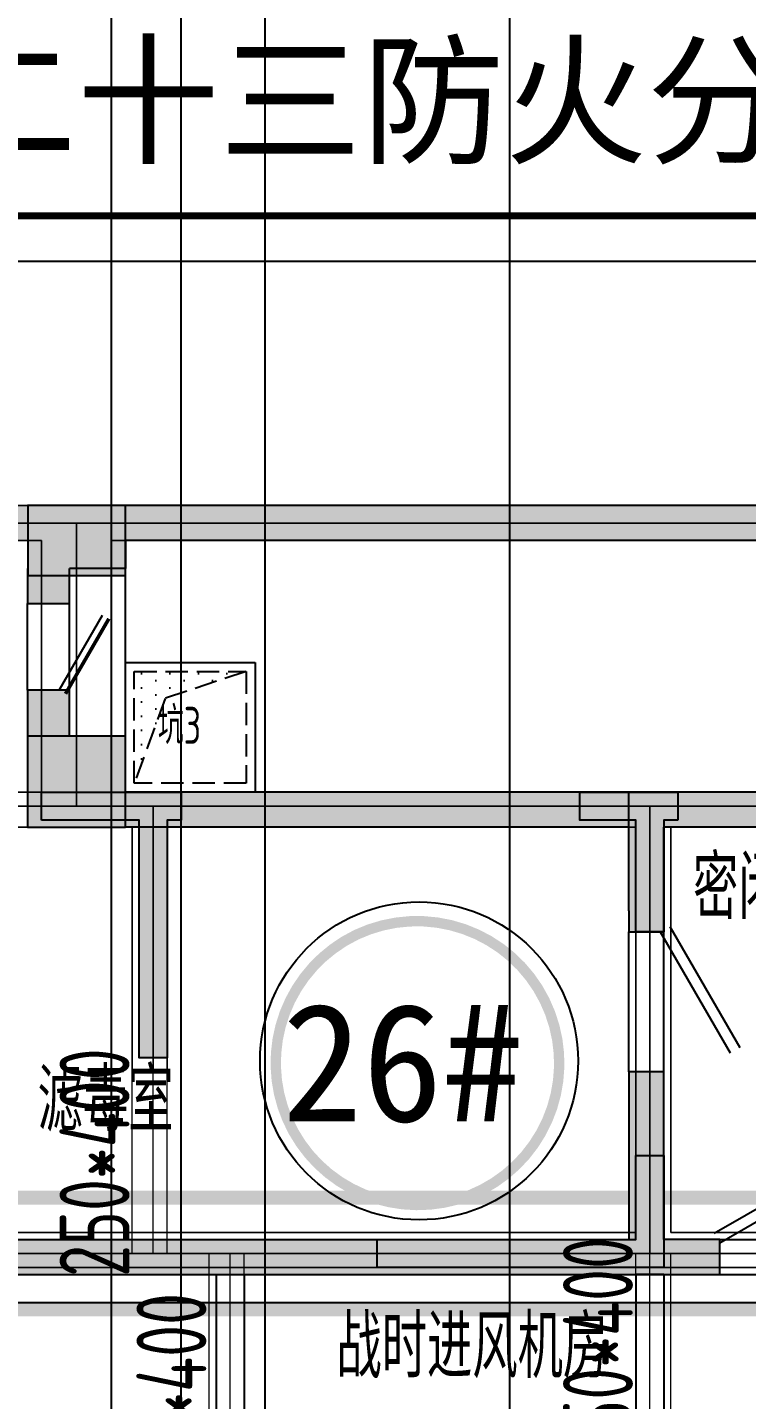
# Model space of a CAD drawing. Extents: x 369444 to 684549, y -549309 to 575337.
# Drawn here: x 565925 to 571067, y 454562 to 464378 of the extents above; entities that cross this region are included whole.
import ezdxf

# ---------------------------------------------------------------- set-up
doc = ezdxf.new("R2010")
doc.units = 0
doc.header["$LTSCALE"] = 1000
doc.header["$MEASUREMENT"] = 0
doc.linetypes.add('DASH', pattern=[0.35, 0.25, -0.1])
for name, color, linetype, lineweight, true_color in [('-1-0-1', 7, 'Continuous', 0, 0xc0c0c0), ('-1-1-2', 7, 'Continuous', 0, 0xc0c0c0), ('-2-0-1', 1, 'Continuous', 0, 0xff0000), ('-2-1-2', 9, 'Continuous', 0, 0x808080), ('1-6-1', 7, 'Continuous', 0, 0x55ff55), ('1-6-2', 7, 'Continuous', 0, 0x55ff55), ('12-6-1', 4, 'Continuous', 0, 0x00ffff), ('12-6-2', 4, 'Continuous', 0, 0x00ffff), ('12-6-5', 4, 'Continuous', 0, 0x00ffff)]:
    doc.layers.add(name, color=color, linetype=linetype, lineweight=lineweight, true_color=true_color)
for name, color, linetype in [('A-WALL-HATCH', 8, 'Continuous'), ('AIRD-PLUM', 122, 'Continuous'), ('COLUMN', 9, 'Continuous'), ('DOTE', 1, 'Continuous'), ('PUB_HATCH', 8, 'Continuous'), ('SURFACE', 6, 'Continuous'), ('WALL', 9, 'Continuous'), ('WINDOW', 4, 'Continuous'), ('主楼编号', 1, 'Continuous'), ('文字', 2, 'Continuous'), ('砼墙', 151, 'Continuous'), ('防火分区线', 7, 'Continuous')]:
    doc.layers.add(name, color=color, linetype=linetype)
doc.styles.add('-黑体', font='simhei.ttf')
doc.styles.add('1111111', font='simhei.ttf')
doc.styles.add('_TCH_DIM', font='SIMPLEX', dxfattribs={"bigfont": 'GBCBIG'})
doc.styles.add('yjkcad', font='yjkeng.shx', dxfattribs={"width": 0.7, "height": 250, "bigfont": 'yjkchn.shx'})
doc.styles.add('说明', font='TSSDENG', dxfattribs={"width": 0.7, "bigfont": 'HZTXT'})

# ---------------------------------------------------------------- blocks, each defined once
blk = doc.blocks.new('_FZH')
blk.add_lwpolyline([(-0.5, -0.5), (0.5, -0.5), (0.5, 0.5), (-0.5, 0.5)], close=True)
at = {"layer": 'PUB_HATCH'}
blk.add_solid([(-0.5, -0.5), (0.5, -0.5), (-0.5, 0.5), (0.5, 0.5)], dxfattribs=at)
blk = doc.blocks.new('$DorLib2D$00000179')
at = {"color": 0}
for p, q in [((-0.54, 0.1693), (0.326, 0.6693)), ((-0.5, 0.1), (0.366, 0.6))]:
    blk.add_line(p, q, dxfattribs=at)
blk = doc.blocks.new('$DorLib2D$00000192')
at = {"color": 0}
blk.add_line((-0.5, 0.125), (0.366, 0.625), dxfattribs=at)
at = {"color": 0, "const_width": 0.0417}
blk.add_lwpolyline([(-0.542, 0.197), (0.324, 0.697)], dxfattribs=at)
blk = doc.blocks.new('JSK1000')
at = {"layer": 'AIRD-PLUM'}
h = blk.add_hatch(dxfattribs=at)
h.set_pattern_fill('DOTS', color=8, scale=80, style=0)
h.set_pattern_definition([(0, (-20, -20), (63.5, 127), [0, -127])])
h.paths.add_polyline_path([(80, 1080), (80, 80), (321, 803), (1080, 1080)])
at = {"layer": 'AIRD-PLUM', "ltscale": 0.25}
blk.add_lwpolyline([(0, 0), (1160, 0), (1160, 1160), (0, 1160)], close=True, dxfattribs=at)
at = {"layer": 'AIRD-PLUM', "color": 8, "linetype": 'DASH', "ltscale": 0.8}
blk.add_lwpolyline([(80, 80), (1080, 80), (1080, 1080), (80, 1080)], close=True, dxfattribs=at)
blk.add_lwpolyline([(80, 80), (321, 803), (1080, 1080)], dxfattribs=at)

msp = doc.modelspace()

# ---------------------------------------------------------------- hatches: boundary and pattern name
at = {"layer": 'A-WALL-HATCH'}
for points in [[(565927.2, 460457), (566624.6, 460457), (566624.6, 460957), (565927.2, 460957)], [(565924.6, 458657), (566624.6, 458657), (566624.6, 459307), (565924.6, 459307)]]:
    msp.add_hatch(color=256, dxfattribs=at).paths.add_polyline_path(points)
at = {"layer": 'PUB_HATCH'}
for points in [[(566204.6, 460757), (565924.6, 460957), (564324.6, 460957), (564304.6, 460757), (564424.6, 460707), (565924.6, 460707)], [(566624.6, 460957), (566624.6, 460707), (572324.6, 460707), (572407.9, 460823.6), (572324.6, 460957)], [(566204.6, 460757), (565924.6, 460707), (565924.6, 460507), (566624.6, 460507), (566624.6, 460707)], [(565924.6, 460507), (565924.6, 460257), (566224.6, 460257), (566224.6, 460507)], [(565924.6, 459307), (566224.6, 459307), (566224.6, 459637), (565924.6, 459637)], [(566624.6, 458907), (566624.6, 458657), (570224.6, 458657), (570224.6, 458907)], [(572404.6, 458707), (572324.6, 458907), (570224.6, 458907), (570474.6, 458657), (572274.6, 458657)], [(570224.6, 458057), (570474.6, 458057), (570474.6, 458657), (570224.6, 458907)], [(570224.6, 458057), (570224.6, 457907), (570474.6, 457907), (570474.6, 458057)], [(570474.6, 455707), (570474.6, 456907), (570224.6, 456907), (570224.6, 455707), (570341.3, 455623.6)], [(563794.7, 455657), (563774.7, 455457), (567374.6, 455457), (567374.6, 455707), (563924.7, 455707)], [(567374.6, 455707), (567374.6, 455457), (570324.6, 455457), (570341.3, 455623.6), (570224.6, 455707)], [(570324.6, 455457), (570874.6, 455457), (570874.6, 455707), (570474.6, 455707), (570341.3, 455623.6)]]:
    msp.add_hatch(color=256, dxfattribs=at).paths.add_polyline_path(points)
at = {"layer": 'SURFACE'}
h = msp.add_hatch(color=8, dxfattribs=at)
h.dxf.hatch_style = 1
h.paths.add_polyline_path([(566724.5, 458907), (567024.5, 458907), (567024.5, 458707), (566924.5, 458707), (566924.5, 457007), (566724.5, 457007), (566724.5, 458707), (566024.5, 458707), (566024.5, 458907)])
h = msp.add_hatch(color=8, dxfattribs=at)
h.dxf.hatch_style = 1
h.paths.add_polyline_path([(570574.5, 458707), (570474.5, 458707), (570474.5, 457907), (570274.5, 457907), (570274.5, 458707), (569874.5, 458707), (569874.5, 458907), (570274.5, 458907), (570574.5, 458907)])
h = msp.add_hatch(color=8, dxfattribs=at)
h.dxf.hatch_style = 1
h.paths.add_polyline_path([(570274.5, 456307), (570474.5, 456307), (570474.5, 455507), (568424.5, 455507), (568424.5, 455707), (570274.5, 455707)])

# ---------------------------------------------------------------- linework, layer by layer
at = {"layer": '-1-0-1', "color": 0}
for p in [(566274.3, 460832.2, -3600), (566024.3, 458806.9, -3600), (566274.3, 458806.9, -3600), (566824.3, 458806.9, -3600), (567024.3, 458806.9, -3600), (569874.3, 458806.9, -3600), (570374.3, 458806.9, -3600), (570574.3, 458806.9, -3600), (570374.3, 457806.9, -3600), (566824.3, 456906.9, -3600), (570374.3, 456306.9, -3600), (566824.3, 455606.9, -3600), (567374.3, 455606.9, -3600), (568474.3, 455606.9, -3600), (570374.3, 455606.9, -3600)]:
    msp.add_point(p, dxfattribs=at)
at = {"layer": '-1-1-2', "color": 0}
for p, q in [((566274.3, 460832.2, -3600), (566274.3, 460832.2)), ((566024.3, 458806.9, -3600), (566024.3, 458806.9)), ((566274.3, 458806.9, -3600), (566274.3, 458806.9)), ((566824.3, 458806.9, -3600), (566824.3, 458806.9)), ((567024.3, 458806.9, -3600), (567024.3, 458806.9)), ((569874.3, 458806.9, -3600), (569874.3, 458806.9)), ((570374.3, 458806.9, -3600), (570374.3, 458806.9)), ((570574.3, 458806.9, -3600), (570574.3, 458806.9)), ((570374.3, 457806.9, -3600), (570374.3, 457806.9)), ((566824.3, 456906.9, -3600), (566824.3, 456906.9)), ((570374.3, 456306.9, -3600), (570374.3, 456306.9)), ((566824.3, 455606.9, -3600), (566824.3, 455606.9)), ((567374.3, 455606.9, -3600), (567374.3, 455606.9)), ((568474.3, 455606.9, -3600), (568474.3, 455606.9)), ((570374.3, 455606.9, -3600), (570374.3, 455606.9))]:
    msp.add_line(p, q, dxfattribs=at)
at = {"layer": '-2-0-1', "color": 0}
for p, q in [((563699.3, 460832.2, -3600), (566274.3, 460832.2, -3600)), ((566274.3, 458806.9, -3600), (566274.3, 460832.2, -3600)), ((566274.3, 460832.2, -3600), (572474.3, 460832.2, -3600)), ((564524.3, 458806.9, -3600), (566024.3, 458806.9, -3600)), ((566024.3, 458806.9, -3600), (566274.3, 458806.9, -3600)), ((566274.3, 458806.9, -3600), (566824.3, 458806.9, -3600)), ((566824.3, 458806.9, -3600), (567024.3, 458806.9, -3600)), ((566824.3, 456906.9, -3600), (566824.3, 458806.9, -3600)), ((567024.3, 458806.9, -3600), (569874.3, 458806.9, -3600)), ((569874.3, 458806.9, -3600), (570374.3, 458806.9, -3600)), ((570374.3, 457806.9, -3600), (570374.3, 458806.9, -3600)), ((570374.3, 458806.9, -3600), (570574.3, 458806.9, -3600)), ((570574.3, 458806.9, -3600), (572174.3, 458806.9, -3600)), ((570374.3, 456306.9, -3600), (570374.3, 457806.9, -3600)), ((566824.3, 455606.9, -3600), (566824.3, 456906.9, -3600)), ((570374.3, 455606.9, -3600), (570374.3, 456306.9, -3600)), ((564374.3, 455606.9, -3600), (566824.3, 455606.9, -3600)), ((566824.3, 455606.9, -3600), (567374.3, 455606.9, -3600)), ((567374.3, 453406.9, -3600), (567374.3, 455606.9, -3600)), ((567374.3, 455606.9, -3600), (568474.3, 455606.9, -3600)), ((568474.3, 455606.9, -3600), (570374.3, 455606.9, -3600)), ((570374.3, 455606.9, -3600), (572474.3, 455606.9, -3600)), ((570374.3, 454206.9, -3600), (570374.3, 455606.9, -3600))]:
    msp.add_line(p, q, dxfattribs=at)
at = {"layer": '-2-1-2', "color": 0}
for p, q in [((563699.3, 460832.2), (566274.3, 460832.2)), ((566274.3, 458806.9), (566274.3, 460832.2)), ((566274.3, 460832.2), (572474.3, 460832.2)), ((564524.3, 458806.9), (566024.3, 458806.9)), ((566024.3, 458806.9), (566274.3, 458806.9)), ((566274.3, 458806.9), (566824.3, 458806.9)), ((566824.3, 458806.9), (567024.3, 458806.9)), ((566824.3, 456906.9), (566824.3, 458806.9)), ((567024.3, 458806.9), (569874.3, 458806.9)), ((569874.3, 458806.9), (570374.3, 458806.9)), ((570374.3, 457806.9), (570374.3, 458806.9)), ((570374.3, 458806.9), (570574.3, 458806.9)), ((570574.3, 458806.9), (572174.3, 458806.9)), ((570374.3, 456306.9), (570374.3, 457806.9)), ((566824.3, 455606.9), (566824.3, 456906.9)), ((570374.3, 455606.9), (570374.3, 456306.9)), ((564374.3, 455606.9), (566824.3, 455606.9)), ((566824.3, 455606.9), (567374.3, 455606.9)), ((567374.3, 453406.9), (567374.3, 455606.9)), ((567374.3, 455606.9), (568474.3, 455606.9)), ((568474.3, 455606.9), (570374.3, 455606.9)), ((570374.3, 455606.9), (572474.3, 455606.9)), ((570374.3, 454206.9), (570374.3, 455606.9))]:
    msp.add_line(p, q, dxfattribs=at)
at = {"layer": '1-6-1', "color": 0}
for p, q in [((566274.3, 460957.2, -3600), (563824.3, 460957.2, -3600)), ((563824.3, 460957.2), (566274.3, 460957.2)), ((566274.3, 460957.2, -3600), (566274.3, 460957.2)), ((572324.3, 460957.2, -3600), (566274.3, 460957.2, -3600)), ((566274.3, 460957.2), (572324.3, 460957.2)), ((566274.3, 460957.2), (566274.3, 460957.2, -3600)), ((566024.3, 460707.2), (563574.3, 460707.2)), ((563574.3, 460707.2, -3600), (566024.3, 460707.2, -3600)), ((566024.3, 460707.2, -3600), (566024.3, 458906.9, -3600)), ((566024.3, 460707.2), (566024.3, 460707.2, -3600)), ((566024.3, 458906.9), (566024.3, 460707.2)), ((566024.3, 460707.2, -3600), (566024.3, 460707.2)), ((566524.3, 460707.2), (566524.3, 458906.9)), ((566524.3, 460707.2, -3600), (566524.3, 460707.2)), ((566524.3, 458906.9, -3600), (566524.3, 460707.2, -3600)), ((566524.3, 460707.2), (566524.3, 460707.2, -3600)), ((572324.3, 460707.2), (566524.3, 460707.2)), ((566524.3, 460707.2, -3600), (572324.3, 460707.2, -3600)), ((566024.3, 458906.9, -3600), (564524.3, 458906.9, -3600)), ((564524.3, 458906.9), (566024.3, 458906.9)), ((566024.3, 458906.9), (566024.3, 458906.9, -3600)), ((566024.3, 458906.9, -3600), (566024.3, 458906.9)), ((566024.3, 458906.9, -3600), (566024.3, 458906.9)), ((566024.3, 458906.9, -3600), (566024.3, 458906.9, -3600)), ((566024.3, 458906.9), (566024.3, 458906.9, -3600)), ((566024.3, 458906.9), (566024.3, 458906.9)), ((566524.3, 458906.9), (566524.3, 458906.9, -3600)), ((566524.3, 458906.9, -3600), (566524.3, 458906.9)), ((566824.3, 458906.9, -3600), (566524.3, 458906.9, -3600)), ((566524.3, 458906.9), (566824.3, 458906.9)), ((566824.3, 458906.9), (566824.3, 458906.9, -3600)), ((566824.3, 458906.9, -3600), (566824.3, 458906.9)), ((567024.3, 458906.9, -3600), (566824.3, 458906.9, -3600)), ((566824.3, 458906.9), (567024.3, 458906.9)), ((567024.3, 458906.9, -3600), (567024.3, 458906.9)), ((569874.3, 458906.9, -3600), (567024.3, 458906.9, -3600)), ((567024.3, 458906.9), (569874.3, 458906.9)), ((567024.3, 458906.9), (567024.3, 458906.9, -3600)), ((569874.3, 458906.9), (569874.3, 458906.9, -3600)), ((569874.3, 458906.9, -3600), (569874.3, 458906.9)), ((570374.3, 458906.9, -3600), (569874.3, 458906.9, -3600)), ((569874.3, 458906.9), (570374.3, 458906.9)), ((570374.3, 458906.9), (570374.3, 458906.9, -3600)), ((570374.3, 458906.9, -3600), (570374.3, 458906.9)), ((570574.3, 458906.9, -3600), (570374.3, 458906.9, -3600)), ((570374.3, 458906.9), (570574.3, 458906.9)), ((570574.3, 458906.9, -3600), (570574.3, 458906.9)), ((572174.3, 458906.9, -3600), (570574.3, 458906.9, -3600)), ((570574.3, 458906.9), (572174.3, 458906.9)), ((570574.3, 458906.9), (570574.3, 458906.9, -3600)), ((566024.3, 458656.9), (564524.3, 458656.9)), ((564524.3, 458656.9, -3600), (566024.3, 458656.9, -3600)), ((566024.3, 458656.9, -3600), (566024.3, 458656.9)), ((566024.3, 458656.9), (566024.3, 458656.9, -3600)), ((566274.3, 458656.9), (566024.3, 458656.9)), ((566024.3, 458656.9, -3600), (566274.3, 458656.9, -3600)), ((566274.3, 458656.9), (566274.3, 458656.9, -3600)), ((566674.3, 458656.9), (566274.3, 458656.9)), ((566274.3, 458656.9, -3600), (566674.3, 458656.9, -3600)), ((566274.3, 458656.9, -3600), (566274.3, 458656.9)), ((566674.3, 458656.9, -3600), (566674.3, 458656.9)), ((566674.3, 458656.9, -3600), (566674.3, 456906.9, -3600)), ((566674.3, 458656.9), (566674.3, 458656.9, -3600)), ((566674.3, 456906.9), (566674.3, 458656.9)), ((566924.3, 458656.9), (566924.3, 458656.9, -3600)), ((567024.3, 458656.9), (566924.3, 458656.9)), ((566924.3, 458656.9, -3600), (567024.3, 458656.9, -3600)), ((566924.3, 458656.9), (566924.3, 456906.9)), ((566924.3, 458656.9, -3600), (566924.3, 458656.9)), ((566924.3, 456906.9, -3600), (566924.3, 458656.9, -3600)), ((567024.3, 458656.9), (567024.3, 458656.9, -3600)), ((569874.3, 458656.9), (567024.3, 458656.9)), ((567024.3, 458656.9, -3600), (569874.3, 458656.9, -3600)), ((567024.3, 458656.9, -3600), (567024.3, 458656.9)), ((569874.3, 458656.9, -3600), (569874.3, 458656.9)), ((569874.3, 458656.9), (569874.3, 458656.9, -3600)), ((570274.3, 458656.9), (569874.3, 458656.9)), ((569874.3, 458656.9, -3600), (570274.3, 458656.9, -3600)), ((570274.3, 458656.9, -3600), (570274.3, 457806.9, -3600)), ((570274.3, 458656.9), (570274.3, 458656.9, -3600)), ((570274.3, 457806.9), (570274.3, 458656.9)), ((570274.3, 458656.9, -3600), (570274.3, 458656.9)), ((570524.3, 458656.9), (570524.3, 457806.9)), ((570524.3, 458656.9, -3600), (570524.3, 458656.9)), ((570524.3, 457806.9, -3600), (570524.3, 458656.9, -3600)), ((570524.3, 458656.9), (570524.3, 458656.9, -3600)), ((570574.3, 458656.9), (570524.3, 458656.9)), ((570524.3, 458656.9, -3600), (570574.3, 458656.9, -3600)), ((570574.3, 458656.9), (570574.3, 458656.9, -3600)), ((572174.3, 458656.9), (570574.3, 458656.9)), ((570574.3, 458656.9, -3600), (572174.3, 458656.9, -3600)), ((570574.3, 458656.9, -3600), (570574.3, 458656.9)), ((570274.3, 457806.9, -3600), (570274.3, 456306.9, -3600)), ((570274.3, 457806.9), (570274.3, 457806.9, -3600)), ((570274.3, 456306.9), (570274.3, 457806.9)), ((570274.3, 457806.9, -3600), (570274.3, 457806.9)), ((570524.3, 457806.9), (570524.3, 456306.9)), ((570524.3, 457806.9, -3600), (570524.3, 457806.9)), ((570524.3, 456306.9, -3600), (570524.3, 457806.9, -3600)), ((570524.3, 457806.9), (570524.3, 457806.9, -3600)), ((566674.3, 456906.9, -3600), (566674.3, 456906.9)), ((566674.3, 456906.9, -3600), (566924.3, 456906.9, -3600)), ((566674.3, 456906.9), (566674.3, 456906.9, -3600)), ((566924.3, 456906.9), (566674.3, 456906.9)), ((566924.3, 456906.9), (566924.3, 456906.9, -3600)), ((566924.3, 456906.9, -3600), (566924.3, 456906.9)), ((570274.3, 456306.9, -3600), (570274.3, 456306.9)), ((570274.3, 456306.9, -3600), (570274.3, 455756.9, -3600)), ((570274.3, 456306.9), (570274.3, 456306.9, -3600)), ((570274.3, 455756.9), (570274.3, 456306.9)), ((570524.3, 456306.9), (570524.3, 456306.9, -3600)), ((570524.3, 456306.9), (570524.3, 455756.9)), ((570524.3, 456306.9, -3600), (570524.3, 456306.9)), ((570524.3, 455756.9, -3600), (570524.3, 456306.9, -3600)), ((566824.3, 455756.9, -3600), (564374.3, 455756.9, -3600)), ((564374.3, 455756.9), (566824.3, 455756.9)), ((566824.3, 455756.9, -3600), (566824.3, 455756.9)), ((567374.3, 455756.9, -3600), (566824.3, 455756.9, -3600)), ((566824.3, 455756.9), (567374.3, 455756.9)), ((566824.3, 455756.9), (566824.3, 455756.9, -3600)), ((567374.3, 455756.9, -3600), (567374.3, 455756.9)), ((568474.3, 455756.9, -3600), (567374.3, 455756.9, -3600)), ((567374.3, 455756.9), (568474.3, 455756.9)), ((567374.3, 455756.9), (567374.3, 455756.9, -3600)), ((568474.3, 455756.9), (568474.3, 455756.9, -3600)), ((568474.3, 455756.9, -3600), (568474.3, 455756.9)), ((570274.3, 455756.9, -3600), (568474.3, 455756.9, -3600)), ((568474.3, 455756.9), (570274.3, 455756.9)), ((570274.3, 455756.9), (570274.3, 455756.9, -3600)), ((570274.3, 455756.9, -3600), (570274.3, 455756.9)), ((570524.3, 455756.9, -3600), (570524.3, 455756.9)), ((572324.3, 455756.9, -3600), (570524.3, 455756.9, -3600)), ((570524.3, 455756.9), (572324.3, 455756.9)), ((570524.3, 455756.9), (570524.3, 455756.9, -3600)), ((566824.3, 455506.9), (564374.3, 455506.9)), ((564374.3, 455506.9, -3600), (566824.3, 455506.9, -3600)), ((566824.3, 455506.9), (566824.3, 455506.9, -3600)), ((567374.3, 455506.9), (566824.3, 455506.9)), ((566824.3, 455506.9, -3600), (567374.3, 455506.9, -3600)), ((566824.3, 455506.9, -3600), (566824.3, 455506.9)), ((567374.3, 455506.9), (567374.3, 455506.9, -3600)), ((568474.3, 455506.9), (567374.3, 455506.9)), ((567374.3, 455506.9, -3600), (568474.3, 455506.9, -3600)), ((567374.3, 455506.9, -3600), (567374.3, 455506.9)), ((568474.3, 455506.9, -3600), (568474.3, 455506.9)), ((568474.3, 455506.9), (568474.3, 455506.9, -3600)), ((570374.3, 455506.9), (568474.3, 455506.9)), ((568474.3, 455506.9, -3600), (570374.3, 455506.9, -3600)), ((570374.3, 455506.9), (570374.3, 455506.9, -3600)), ((572474.3, 455506.9), (570374.3, 455506.9)), ((570374.3, 455506.9, -3600), (572474.3, 455506.9, -3600)), ((570374.3, 455506.9, -3600), (570374.3, 455506.9))]:
    msp.add_line(p, q, dxfattribs=at)
at = {"layer": '1-6-2', "color": 0}
for p, q in [((566274.3, 460832.2), (563699.3, 460832.2)), ((563699.3, 460832.2, -3600), (566274.3, 460832.2, -3600)), ((566274.3, 460832.2), (566274.3, 458806.9)), ((566274.3, 460832.2, -3600), (566274.3, 460832.2)), ((566274.3, 458806.9, -3600), (566274.3, 460832.2, -3600)), ((566274.3, 460832.2), (566274.3, 460832.2, -3600)), ((572474.3, 460832.2), (566274.3, 460832.2)), ((566274.3, 460832.2, -3600), (572474.3, 460832.2, -3600)), ((566274.3, 460832.2, -3600), (566274.3, 460832.2)), ((566024.3, 458806.9), (564524.3, 458806.9)), ((564524.3, 458806.9, -3600), (566024.3, 458806.9, -3600)), ((566024.3, 458806.9, -3600), (566024.3, 458806.9)), ((566024.3, 458806.9), (566024.3, 458806.9, -3600)), ((566274.3, 458806.9), (566024.3, 458806.9)), ((566024.3, 458806.9, -3600), (566274.3, 458806.9, -3600)), ((566274.3, 458806.9), (566274.3, 458806.9, -3600)), ((566274.3, 458806.9), (566274.3, 458806.9, -3600)), ((566824.3, 458806.9), (566274.3, 458806.9)), ((566274.3, 458806.9, -3600), (566824.3, 458806.9, -3600)), ((566274.3, 458806.9, -3600), (566274.3, 458806.9)), ((566824.3, 458806.9, -3600), (566824.3, 458806.9)), ((566824.3, 458806.9), (566824.3, 458806.9, -3600)), ((567024.3, 458806.9), (566824.3, 458806.9)), ((566824.3, 458806.9, -3600), (567024.3, 458806.9, -3600)), ((566824.3, 458806.9), (566824.3, 456906.9)), ((566824.3, 458806.9, -3600), (566824.3, 458806.9)), ((566824.3, 456906.9, -3600), (566824.3, 458806.9, -3600)), ((567024.3, 458806.9), (567024.3, 458806.9, -3600)), ((569874.3, 458806.9), (567024.3, 458806.9)), ((567024.3, 458806.9, -3600), (569874.3, 458806.9, -3600)), ((567024.3, 458806.9, -3600), (567024.3, 458806.9)), ((569874.3, 458806.9, -3600), (569874.3, 458806.9)), ((569874.3, 458806.9), (569874.3, 458806.9, -3600)), ((570374.3, 458806.9), (569874.3, 458806.9)), ((569874.3, 458806.9, -3600), (570374.3, 458806.9, -3600)), ((570374.3, 458806.9), (570374.3, 457806.9)), ((570374.3, 458806.9, -3600), (570374.3, 458806.9)), ((570374.3, 457806.9, -3600), (570374.3, 458806.9, -3600)), ((570374.3, 458806.9, -3600), (570374.3, 458806.9)), ((570374.3, 458806.9), (570374.3, 458806.9, -3600)), ((570574.3, 458806.9), (570374.3, 458806.9)), ((570374.3, 458806.9, -3600), (570574.3, 458806.9, -3600)), ((570574.3, 458806.9), (570574.3, 458806.9, -3600)), ((572174.3, 458806.9), (570574.3, 458806.9)), ((570574.3, 458806.9, -3600), (572174.3, 458806.9, -3600)), ((570574.3, 458806.9, -3600), (570574.3, 458806.9)), ((570374.3, 457806.9), (570374.3, 456306.9)), ((570374.3, 457806.9, -3600), (570374.3, 457806.9)), ((570374.3, 456306.9, -3600), (570374.3, 457806.9, -3600)), ((570374.3, 457806.9), (570374.3, 457806.9, -3600)), ((566824.3, 456906.9), (566824.3, 456906.9, -3600)), ((570374.3, 456306.9), (570374.3, 456306.9, -3600)), ((570374.3, 456306.9), (570374.3, 455606.9)), ((570374.3, 456306.9, -3600), (570374.3, 456306.9)), ((570374.3, 455606.9, -3600), (570374.3, 456306.9, -3600)), ((566824.3, 455606.9), (564374.3, 455606.9)), ((564374.3, 455606.9, -3600), (566824.3, 455606.9, -3600)), ((566824.3, 455606.9), (566824.3, 455606.9, -3600)), ((567374.3, 455606.9), (566824.3, 455606.9)), ((566824.3, 455606.9, -3600), (567374.3, 455606.9, -3600)), ((566824.3, 455606.9, -3600), (566824.3, 455606.9)), ((567374.3, 455606.9), (567374.3, 455606.9, -3600)), ((568474.3, 455606.9), (567374.3, 455606.9)), ((567374.3, 455606.9, -3600), (568474.3, 455606.9, -3600)), ((567374.3, 455606.9, -3600), (567374.3, 455606.9)), ((568474.3, 455606.9, -3600), (568474.3, 455606.9)), ((568474.3, 455606.9), (568474.3, 455606.9, -3600)), ((570374.3, 455606.9), (568474.3, 455606.9)), ((568474.3, 455606.9, -3600), (570374.3, 455606.9, -3600)), ((570374.3, 455606.9), (570374.3, 455606.9, -3600)), ((572474.3, 455606.9), (570374.3, 455606.9)), ((570374.3, 455606.9, -3600), (572474.3, 455606.9, -3600)), ((570374.3, 455606.9, -3600), (570374.3, 455606.9)), ((570374.3, 455606.9), (570374.3, 455606.9, -3600))]:
    msp.add_line(p, q, dxfattribs=at)
at = {"layer": '12-6-1', "color": 0}
for p, q in [((566674.3, 456906.9), (566924.3, 456906.9)), ((566674.3, 456906.9, -400), (566674.3, 456906.9)), ((566924.3, 456906.9, -400), (566674.3, 456906.9, -400)), ((566674.3, 455606.9), (566674.3, 456906.9)), ((566674.3, 455606.9, -400), (566674.3, 456906.9, -400)), ((566924.3, 456906.9), (566924.3, 456906.9, -400)), ((566924.3, 455606.9), (566924.3, 456906.9)), ((566924.3, 455606.9, -400), (566924.3, 456906.9, -400)), ((566674.3, 455606.9), (566924.3, 455606.9)), ((566674.3, 455606.9, -400), (566674.3, 455606.9)), ((566924.3, 455606.9, -400), (566674.3, 455606.9, -400)), ((566924.3, 455606.9), (566924.3, 455606.9, -400)), ((567224.3, 455606.9), (567474.3, 455606.9)), ((567224.3, 455606.9, -400), (567224.3, 455606.9)), ((567474.3, 455606.9, -400), (567224.3, 455606.9, -400)), ((567224.3, 453406.9), (567224.3, 455606.9)), ((567224.3, 453406.9, -400), (567224.3, 455606.9, -400)), ((567474.3, 455606.9), (567474.3, 455606.9, -400)), ((567474.3, 453406.9), (567474.3, 455606.9)), ((567474.3, 453406.9, -400), (567474.3, 455606.9, -400)), ((570274.3, 455606.9), (570524.3, 455606.9)), ((570274.3, 455606.9, -400), (570274.3, 455606.9)), ((570524.3, 455606.9, -400), (570274.3, 455606.9, -400)), ((570274.3, 454206.9), (570274.3, 455606.9)), ((570274.3, 454206.9, -400), (570274.3, 455606.9, -400)), ((570524.3, 455606.9), (570524.3, 455606.9, -400)), ((570524.3, 454206.9), (570524.3, 455606.9)), ((570524.3, 454206.9, -400), (570524.3, 455606.9, -400))]:
    msp.add_line(p, q, dxfattribs=at)
at = {"layer": '12-6-2', "color": 0}
for p, q in [((566824.3, 455606.9), (566824.3, 456906.9)), ((567374.3, 453406.9), (567374.3, 455606.9)), ((570374.3, 454206.9), (570374.3, 455606.9))]:
    msp.add_line(p, q, dxfattribs=at)
at = {"layer": 'COLUMN', "color": 8}
for p, q in [((566624.6, 460957), (565927.2, 460957)), ((565927.2, 460957), (565927.2, 460457)), ((566624.6, 460457), (566624.6, 460957)), ((565927.2, 460457), (566624.6, 460457)), ((566624.6, 459307), (565924.6, 459307)), ((565924.6, 459307), (565924.6, 458657)), ((566624.6, 458657), (566624.6, 459307)), ((565924.6, 458657), (566624.6, 458657))]:
    msp.add_line(p, q, dxfattribs=at)
at = {"layer": 'DOTE', "color": 8}
for p, q in [((566524.5, 59364.2), (566524.5, 476704.8)), ((567024.5, 59364.2), (567024.5, 476704.8)), ((567624.5, 59364.2), (567624.5, 476704.8)), ((569374.5, 261807), (569374.5, 476704.8))]:
    msp.add_line(p, q, dxfattribs=at)
at = {"layer": 'DOTE', "color": 8, "lineweight": -2}
for p, q in [((377844.4, 462707), (624570.9, 462707)), ((377844.4, 455257), (624570.9, 455257))]:
    msp.add_line(p, q, dxfattribs=at)
at = {"layer": 'WALL'}
for p, q in [((565927.2, 460957), (565924.6, 460957)), ((572324.6, 460957), (566624.6, 460957)), ((566624.6, 460707), (566624.6, 460507)), ((572324.6, 460707), (566624.6, 460707)), ((565924.6, 460507), (565924.6, 460257)), ((566224.6, 460257), (566224.6, 460507)), ((566624.6, 460507), (566224.6, 460507)), ((565924.6, 460257), (566224.6, 460257)), ((566224.6, 459637), (565924.6, 459637)), ((565924.6, 459637), (565924.6, 459307)), ((566224.6, 459307), (566224.6, 459637)), ((566112.3, 458907, 0.1), (566112.3, 458907, 0.1)), ((566299.9, 458907, 0.1), (566299.9, 458907, 0.1)), ((566299.9, 458907, 0.1), (566299.9, 458907, 0.1)), ((566385.5, 458907, 0.1), (566385.5, 458907, 0.1)), ((566471.1, 458907, 0.1), (566471.1, 458907, 0.1)), ((570224.6, 458907), (566624.6, 458907)), ((570224.6, 458657), (570224.6, 458907)), ((572324.6, 458907), (570224.6, 458907)), ((570224.6, 458057), (570224.6, 458907)), ((570224.6, 458657), (566624.6, 458657)), ((572274.6, 458657), (570474.6, 458657)), ((570474.6, 458057), (570474.6, 458657)), ((570224.6, 458057), (570224.6, 457907)), ((570474.6, 457907), (570474.6, 458057)), ((570224.6, 457907), (570474.6, 457907)), ((570474.6, 456907), (570224.6, 456907)), ((570224.6, 456907), (570224.6, 455707)), ((570474.6, 455707), (570474.6, 456907)), ((563924.7, 455707), (567374.6, 455707)), ((567374.6, 455707), (570224.6, 455707)), ((570874.6, 455707), (570474.6, 455707)), ((570874.6, 455457), (570874.6, 455707)), ((563774.7, 455457), (567374.6, 455457)), ((567274.6, 455457), (567274.6, 450357)), ((567374.6, 455457), (570324.6, 455457)), ((567474.6, 455457), (567474.6, 450557)), ((570274.6, 455457), (570274.6, 450707)), ((570474.6, 455457), (570274.6, 455457)), ((570324.6, 455457), (570874.6, 455457)), ((570474.6, 455457), (570474.6, 450707))]:
    msp.add_line(p, q, dxfattribs=at)
at = {"layer": 'WINDOW'}
msp.add_line((566624.6, 459107, 0.1), (566624.6, 460507, 0.1), dxfattribs=at)
at = {"layer": 'WINDOW', "color": 0}
for p, q in [((565924.6, 459637, 0.1), (565924.6, 460257, 0.1)), ((566224.6, 459637, 0.1), (566224.6, 460257, 0.1)), ((570224.6, 456907, 100), (570224.6, 457907, 100)), ((570474.6, 456907, 100), (570474.6, 457907, 100)), ((570874.6, 455707, 100), (571874.6, 455707, 100)), ((570874.6, 455457, 100), (571874.6, 455457, 100))]:
    msp.add_line(p, q, dxfattribs=at)
at = {"layer": '主楼编号', "color": 1, "const_width": 74.2, "elevation": 2000}
msp.add_lwpolyline([(568278.2, 457887.8, -1.029875), (569088.1, 456023.5, -0.964386), (568278.2, 457887.8, 0.293354)], format="xyb", dxfattribs=at)
at = {"layer": '主楼编号', "color": 1}
msp.add_circle((568725.3, 456984.4, 2000), 1137.2, dxfattribs=at)
at = {"layer": '砼墙', "color": 8, "ltscale": 1}
for points in [[(566024.5, 458707), (566024.5, 458907), (566724.5, 458907)], [(566724.5, 458907), (567024.5, 458907), (567024.5, 458707), (566924.5, 458707), (566924.5, 457007), (566724.5, 457007), (566724.5, 458707), (566024.5, 458707)], [(570574.5, 458707), (570474.5, 458707), (570474.5, 457907), (570274.5, 457907), (570274.5, 458707), (569874.5, 458707), (569874.5, 458907), (570274.5, 458907)], [(570274.5, 458907), (570574.5, 458907), (570574.5, 458707)]]:
    msp.add_lwpolyline(points, dxfattribs=at)
msp.add_lwpolyline([(570274.5, 456307), (570474.5, 456307), (570474.5, 455507), (568424.5, 455507), (568424.5, 455707), (570274.5, 455707)], close=True, dxfattribs=at)
at = {"layer": '防火分区线', "color": 6, "linetype": 'DASH', "ltscale": 8, "const_width": 100}
for points in [[(537624.5, 406656.8), (537614.5, 450606.9), (537814.5, 450606.9), (537814.5, 455456.9), (540724.5, 455456.9), (540724.5, 457707), (545724.5, 457706.9), (545724.5, 462056.9), (551524.5, 462056.9), (551524.5, 459807), (563374.5, 459807), (563374.5, 456006.9), (573874.5, 456006.9), (573874.5, 461907), (572074.5, 461907), (572074.5, 467806.9), (581524.5, 467806.9), (581524.5, 460356.9), (578327.6, 460356.9), (578327.6, 457620.8)], [(538614.5, 454656.9), (541524.5, 454656.9), (541524.5, 456907), (546524.5, 456906.9), (546524.5, 461256.9), (550724.5, 461256.9), (550724.5, 459007), (562574.5, 459007), (562574.5, 455206.9), (574674.5, 455206.9), (574674.5, 462707), (572874.5, 462707), (572874.5, 467006.9), (580724.5, 467006.9), (580724.5, 461156.9), (577527.6, 461156.9), (577527.6, 458393.1)]]:
    msp.add_lwpolyline(points, dxfattribs=at)
at = {"layer": '防火分区线', "color": 3, "linetype": 'DASH', "ltscale": 8, "const_width": 100}
for points in [[(589874.5, 455506.9), (578325, 455506.9), (578330.2, 460357), (581524.5, 460356.9), (581524.5, 467806.9), (572074.5, 467806.9), (572074.5, 461907), (573874.5, 461907), (573874.5, 456006.9), (563374.5, 456006.9), (563374.5, 459807), (551524.5, 459807), (551524.5, 462056.9), (545724.5, 462056.9), (545724.5, 457706.9), (540724.5, 457707)], [(590674.5, 454706.9), (577524.1, 454706.9), (577531.1, 461157), (580724.5, 461156.9), (580724.5, 467006.9), (572874.5, 467006.9), (572874.5, 462707), (574674.5, 462707), (574674.5, 455206.9), (562574.5, 455206.9), (562574.5, 459007), (550724.5, 459007), (550724.5, 461256.9), (546524.5, 461256.9), (546524.5, 456906.9), (541524.5, 456907), (541524.5, 454656.9), (537464.5, 454656.9)]]:
    msp.add_lwpolyline(points, dxfattribs=at)
at = {"layer": '防火分区线', "color": 3, "const_width": 50}
msp.add_lwpolyline([(573118.4, 464790.8), (563997.6, 464790.8), (563997.6, 463029.7), (573118.4, 463029.7)], close=True, dxfattribs=at)

# ---------------------------------------------------------------- block references
at = {"layer": 'AIRD-PLUM', "xscale": -0.8, "yscale": 0.8, "zscale": 0.8, "rotation": 90}
msp.add_blockref('JSK1000', (567552.6, 459835, 0), dxfattribs=at)
at = {"layer": 'WALL'}
for p, xscale, yscale, zscale in [((566275.9, 460707), 697.4558334350586, 499.9998698234558, 499.9998698234558), ((566274.6, 458982), 700.0161056518555, 649.9999666213989, 649.9999666213989)]:
    msp.add_blockref('_FZH', p, dxfattribs=dict(at, xscale=xscale, yscale=yscale, zscale=zscale))
at = {"layer": 'WINDOW', "color": 0}
for name, p, xscale, yscale, zscale, rotation in [('$DorLib2D$00000192', (566074.6, 459947), -620, 620, 620, 269.9999917299331), ('$DorLib2D$00000179', (570349.6, 457407), 1000, 1000, -1000, 270)]:
    msp.add_blockref(name, p, dxfattribs=dict(at, xscale=xscale, yscale=yscale, zscale=zscale, rotation=rotation))
at = {"layer": 'WINDOW', "color": 0, "xscale": 1000, "yscale": 1000, "zscale": 1000}
msp.add_blockref('$DorLib2D$00000179', (571374.6, 455582), dxfattribs=at)

# ---------------------------------------------------------------- texts
at = {"color": 2, "style": '_TCH_DIM'}
for s, p in [('密闭通道', (570683.7, 457999.1, 0.3)), ('滤毒室', (565996.3, 456480.9, 0.1)), ('战时进风机房', (568133.8, 454714.8))]:
    msp.add_text(s, height=450, rotation=360, dxfattribs=at).set_placement(p)
at = {"layer": '12-6-5', "color": 0, "char_height": 500, "attachment_point": 8, "rotation": 90, "style": 'yjkcad'}
for insert in [(566654.3, 456256.9), (570254.3, 454906.9), (567204.3, 454506.9)]:
    msp.add_mtext('250*400', dxfattribs=dict(at, insert=insert))
at = {"layer": '主楼编号', "color": 1, "style": '1111111'}
msp.add_text('26#', height=843.75, rotation=0, dxfattribs=at).set_placement((567745.2, 456551.6, 2000))
at = {"layer": '文字', "style": '说明', "width": 0.7}
msp.add_text('坑3', height=264, dxfattribs=at).set_placement((566857.2, 459252.9, 0))
at = {"layer": '防火分区线', "style": '-黑体'}
msp.add_text('第二十三防火分区', height=746.84, dxfattribs=at).set_placement((564241.4, 463481.4))

doc.saveas('drawing.dxf')
